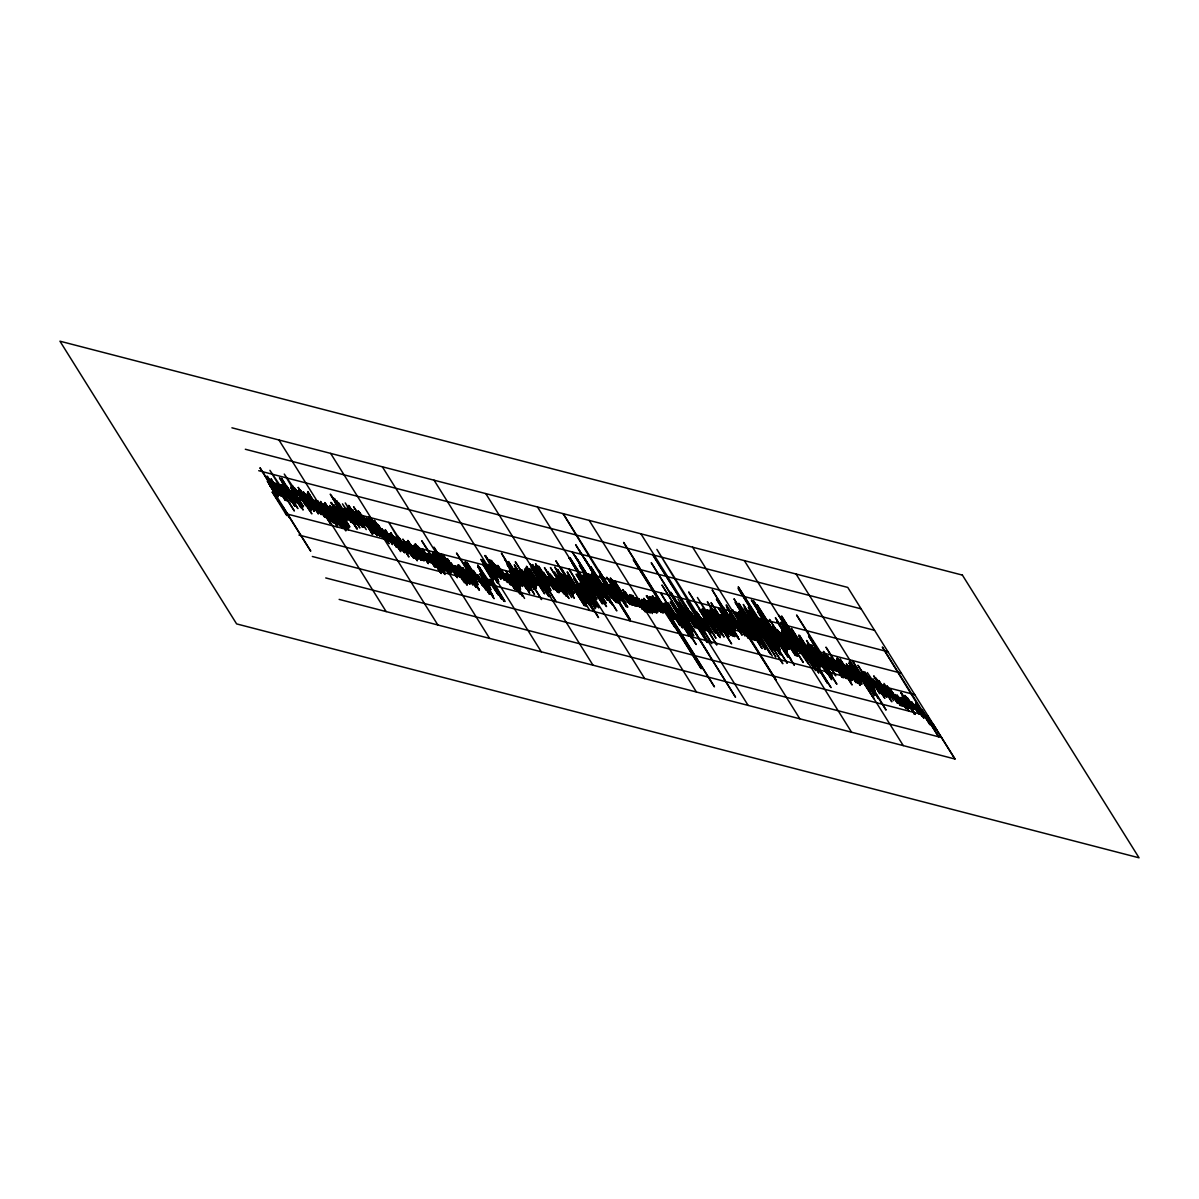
<?xml version="1.0" encoding="UTF-8"?>
<svg xmlns="http://www.w3.org/2000/svg" width="1199" height="1199" viewBox="0 0 1199 1199"><rect width="100%" height="100%" fill="white"/><g stroke="black" fill="none" stroke-linecap="round" stroke-linejoin="round"><path stroke-width="1.5" d="M231.917 427.803L847.753 587.42L954.974 759.012L339.137 599.395M245.315 449.25L861.167 608.867M258.729 470.697L874.566 630.314M272.847 482.523L280.611 494.348L270.974 478.776L285.407 500.493L274.901 483.062L285.107 498.784L277.913 487.109L284.118 496.896M284.103 488.712L294.849 506.203L282.544 486.674L289.394 498.259L280.416 484.486L291.267 502.006L269.925 470.338L294.369 510.984L276.175 483.392L287.026 500.912L277.164 485.28M272.128 492.145L887.964 651.761M719.955 618.025L731.15 635.635L711.022 602.632L732.994 636.114L720.164 614.802L734.597 636.519L721.303 615.102L734.822 636.579L721.768 615.222L734.987 634.99L718.276 607.788L737.58 637.298M397.259 540.914L396.269 539.025L402.474 548.812L395.28 537.137L403.913 550.821L396.719 539.145L402.924 548.932M285.527 513.592L901.363 673.209M286.741 515.54L272.353 492.204L289.693 517.938L282.484 506.278L310.751 551.18L269.55 484.936L274.541 492.774M828.584 657.622L836.767 671.185L823.443 651.387L835.748 670.915M298.926 535.039L914.777 694.656M312.339 556.486L928.176 716.118M325.738 577.933L941.575 737.565M877.323 683.325L878.657 685.303M768.034 633.746L769.368 635.74M736.696 622.371L738.029 624.349M683.865 616.841L682.531 614.862L692.797 632.233L677.375 608.627L693.756 635.74L661.953 585.022L687.432 625.938L677.33 610.246L690.624 631.663L677 610.156L692.722 635.47L678.169 613.723L688.9 631.214L670.286 601.883L696.169 644.537L677.675 615.237L684.749 626.867L683.415 624.889M683.52 616.751L684.854 618.729M612.614 586.925L613.948 588.919M553.114 579.687L551.78 577.708L556.546 585.472M501.092 569.465L515 589.413L505.588 573.901L515.45 589.533L506.053 574.021L513.816 585.831L507.956 576.149L516.604 589.833L508.421 576.269L519.961 593.97L505.678 570.649L522.554 596.263L509.38 574.876L524.562 598.421L510.564 573.557L520.651 589.249L509.8 571.728L520.246 587.495L509.395 569.99L519.946 585.786L507.117 564.489L520.861 586.026L511.224 570.454L516.214 578.293M490.541 566.737L489.207 564.759L497.63 578.368L488.518 564.579L498.035 580.106L488.173 564.489L489.282 566.408M340.156 508.151L341.49 510.13M300.889 491.425L308.428 503.19L300.02 489.567L314.228 511.224L307.034 499.563M930.574 721.633L928.011 717.706L933.766 727.358L921.761 709.553L938.592 736.786L882.314 647.04L930.019 724.766L916.396 703.258L924.699 716.837L915.706 703.079L923.889 716.627L916.471 704.907L923.425 716.522L916.77 706.616L923.964 718.291L915.317 704.607M916.561 709.838L914.013 705.911L918.779 713.675L907.193 697.593L914.163 709.208L906.624 697.458L913.578 709.059L904.945 695.375L913.009 708.909L906.804 699.137L912.439 708.759L905.65 698.837L915.287 714.409L901.198 692.782L914.492 714.199L900.854 692.692L910.146 708.174L902.262 696.319L909.112 707.905L902.907 698.118L908.422 707.725L901.528 697.773L908.917 711.112L899.805 697.323L906.084 708.759L896.987 694.955L903.716 706.511L895.158 694.476L902.113 706.091L890.887 690.099L900.509 705.671L890.647 690.039L897.616 701.655L887.065 685.843L897.571 703.273L884.008 683.415L893.6 700.621L883.049 684.809L889.793 696.364L884.457 688.436L886.78 692.303M903.282 701.49L905.83 705.417M820.026 658.671L822.574 662.597L814.151 648.974M814.975 657.352L817.523 661.293L810.329 649.618M787.893 655.239L753.332 600.534L788.208 656.947L771.032 629.625L787.968 656.902L771.781 631.453M745.433 632.802L747.981 636.729L742.001 627.002L776.053 679.953L732.529 609.841L747.262 633.267L736.336 614.098L752.762 639.592L735.811 612.329L753.901 639.891L741.192 618.624L754.711 640.101L737.76 612.839L755.625 640.341L743.56 620.872L755.85 640.401L738.839 611.475L762.099 648.554L745.268 621.322L744.174 619.403L755.25 636.969L740.967 613.663L760.81 644.957L735.152 602.348L765.307 649.393L733.983 598.781L764.557 647.55L743.77 612.764L770.387 653.965L738.824 603.307L772.291 656.093L744.009 607.923L775.843 657.022L743.29 604.461L764.123 637.643L761.8 633.776L765.562 639.652L757.154 626.028L767.015 641.66L750.184 614.428L772.92 649.723L748.671 610.756L782.827 663.736L767.45 638.497M726.489 624.619L729.037 628.546M435.402 560.607L431.4 554.672L437.38 564.399L421.733 540.719L439.433 569.825L433.229 560.053M307.693 504.629L305.145 500.702L311.126 510.429L301.144 494.767L311.845 513.876L296.528 490.301L305.94 505.813L294.864 488.233L302.058 499.908L284.268 474.055L303.482 506.817L290.623 487.139L301.474 504.659L291.372 488.967L301.773 506.368L291.567 490.646L293.545 494.423L303.167 509.995L292.091 492.414L301.039 507.806L286.711 486.12L296.348 501.692L281.495 478.236L295.958 503.22L279.442 477.697L297.892 508.631L282.469 485.025L290.653 498.589M300.529 496.236L297.981 492.309L303.961 502.036M289.259 494.947L286.696 491.02L296.333 506.592M936.239 729.636L928.596 717.856L933.347 725.62M929 719.595L932.777 725.47M919.843 712.326L916.081 706.436L922.061 716.163L913.488 704.128L918.239 711.906L914.477 706.016M888.879 696.124L878.777 680.433L891.846 701.79L875.84 678.034L883.798 691.538L873.711 675.846L886.99 697.263L877.024 681.617L884.098 693.247L875.87 681.317L884.592 696.649L872.932 678.919L884.892 698.358L867.327 672.564L879.811 693.771L869.949 678.139L874.895 687.597L864.689 671.875L874.206 687.417L866.098 675.517L875.27 690.954L862.98 671.44L886.076 710.108L857.944 665.22L868.676 682.711M847.603 667.453L857.705 683.145L846.314 663.841L860.297 685.438L848.457 666.03L858.319 681.661L848.682 666.089L859.009 681.841L850.181 666.479L861.601 684.149L853.178 670.526L861.826 684.209L848.877 662.882L860.118 678.859L849.387 661.368L874.026 698.807L853.658 665.745L869.08 689.35L852.414 660.529L874.566 695.675L860.297 672.369L873.172 692.048L861.092 672.579L871.418 688.331L863.235 674.767L878.193 698.253L868.571 682.681M853.358 677.105L849.357 671.17L854.123 678.949L847.678 669.102L856.101 682.726L839.989 658.94L851.83 678.349L840.739 660.769L849.911 676.221L842.492 664.486M843.736 669.716L847.513 675.592M787.698 645.392L778.825 631.648L789.452 649.109L777.147 629.58L789.212 649.049M752.073 613.274L748.296 607.398L767.555 638.527M745.313 632.772L740.098 624.874L748.521 638.497L736.98 620.797M743.935 632.413L726.189 604.94L745.119 635.98L726.489 606.649L740.847 631.603L729.532 613.963L740.158 631.423L731.285 617.695L742.136 635.215L723.357 607.473L735.422 626.942L712.161 589.863L735.721 628.651L716.417 599.125L735.347 630.179L722.233 610.441L738.029 637.418L725.74 617.89M734.867 621.891L738.644 627.766M489.192 569.645L485.31 563.74L492.504 575.415M352.281 512.917L356.043 518.792M325.124 509.155L328.901 515.03L320.478 501.407L333.996 522.884L325.588 509.275M323.37 510.324L327.132 516.214L317.51 500.642L330.714 520.411L320.792 503.13L333.082 522.659L322.231 505.139L332.093 520.756M305.415 499.144L301.653 493.269L308.847 504.929L301.429 493.209M831.746 664.965L824.208 653.215L834.714 670.646L824.507 654.924L834.024 670.466L825.377 656.782L833.11 670.226L823.128 654.564L830.322 666.239L824.118 656.452L829.978 666.149L824.987 658.326L835.733 675.816L796.586 615.012L830.128 669.462L811.273 640.056M818.243 651.671L813.252 643.833L831.836 674.797L815.41 649.303L836.887 684.284L817.283 653.05L831.671 676.386L811.378 644.987L831.057 677.87L810.119 644.657L831.701 679.668L806.537 640.461L827.13 673.583L810.719 648.089L822.784 667.558L812.922 651.926L816.354 657.711M815.845 659.225L808.306 647.46L820.266 666.899L806.178 645.272L816.564 662.672L799.388 635.35L819.876 668.428L798.594 635.14L831.027 687.656L804.109 644.732L808.86 652.511L799.988 638.767L827.67 683.52L799.538 638.647L812.367 659.945L798.504 638.378L815.44 665.655L791.385 628.366L818.827 673.059L791.76 631.723L815.785 670.646L781.553 616.016L814.211 668.592L789.272 629.46L808.546 660.589L793.348 637.044L805.069 656.423L793.648 638.752M732.964 619.763L737.955 627.587M683.22 615.042L688.196 622.866L651.237 562.631L735.542 697.233L679.608 607.563M543.821 582.174L538.831 574.351L544.811 584.063M450.12 562.796L458.003 574.636L452.038 564.924M442.986 570.754L436.556 560.907L444.964 574.531L434.877 558.839L441.846 570.454M440.198 571.653L435.207 563.83L441.187 573.542L429.407 555.796L434.173 563.56L427.743 553.728L434.937 565.388L427.279 553.608L435.687 567.217L426.814 553.488L434.772 566.977L425.45 553.129L430.201 560.892L422.782 549.172M417.971 556.096L412.996 548.258L418.961 557.985L407.885 540.404L417.522 555.976L407.735 541.993L418.121 559.393L406.116 541.588L414.539 555.197M409.938 545.845L414.929 553.668M401.755 545.35L406.746 553.189M398.398 541.214L403.389 549.037L396.195 537.377L408.949 557.025L388.731 522.374L409.039 553.773L397.948 536.193M391.024 540.929L386.033 533.105L392.013 542.832L384.579 531.097L392.538 544.601L381.986 528.789M383.08 535.608L375.422 523.828L384.819 539.325L376.186 525.657L383.38 537.317L372.829 521.52L382.001 536.972L370.236 519.212M373.818 523.408L378.809 531.232M362.997 522.239L358.006 514.401L363.986 524.128L357.782 514.341M363.072 523.888L358.081 516.065L364.061 525.776L357.857 516.005M334.896 501.886L339.887 509.71M334.386 508.286L339.377 516.11M315.277 501.692L325.828 517.503L314.977 499.983L330.399 523.588L320.777 508.016L330.564 522L321.917 508.316M306.494 497.78L311.485 505.618M301.953 494.977L306.944 502.801L300.964 493.089L309.612 506.757M304.651 502.216L309.642 510.04M289.484 495.007L294.474 502.846L282.514 483.407L293.59 500.972M903.596 698.298L909.801 708.084L903.821 698.358M781.943 635.725L788.163 645.512L780.954 633.836L795.507 655.583L781.238 632.278L797.23 656.033L781.508 630.704L797.575 656.123L783.067 632.742L797.62 654.489L777.012 621.382L803.3 662.507L775.378 617.68L796.331 650.892L784.491 631.483L795.147 647.31L783.082 627.841L798.279 651.402L780.684 622.326L800.407 653.59L788.342 634.121L808.231 663.781L783.442 623.045M774.089 627.152L780.309 636.939M767.54 630.359L773.76 640.131M725.71 627.691L719.505 617.905L729.022 633.447L713.825 609.901L724.676 627.422L714.364 611.67L723.761 627.182L710.018 605.645L720.869 623.165L707.35 601.688L729.052 636.714L709.448 605.495L724.825 630.719L711.307 609.242L724.481 630.629L710.153 608.942L731.63 643.923L710.108 610.576L718.531 624.184L711.097 612.464M683.97 616.871L690.174 626.642M655.403 601.298L661.608 611.07L654.414 599.41M536.972 578.772L548.857 596.547L531.157 567.457L550.581 596.997L530.093 563.905L547.433 589.653L536.807 572.193L549.337 591.781L532.506 564.534L556.111 601.703L534.304 566.632L549.607 590.208L536.313 568.791L548.318 586.611L539.91 572.987L550.985 590.567L535.713 565.373L549.697 586.97L537.737 567.532L548.812 585.097L535.533 563.68L550.191 585.457L538.591 566.108L554.013 589.713L543.267 572.223L554.508 588.214L547.433 576.569L556.066 590.253L547.658 576.629L557.64 592.291L548.692 576.899L558.779 592.591L550.476 578.997L559.124 592.681L544.436 567.622L557.415 587.33L547.778 571.758L560.547 591.407L550.041 573.976L561.237 591.587L551.72 576.045L564.055 593.955L554.882 578.503L566.303 596.173L556.666 580.601L565.778 594.404L559.798 584.677M490.661 566.767L496.866 576.539L484.951 555.482L498.589 576.989L485.415 555.602L501.062 579.267L489.102 559.828L500.882 577.573L490.256 560.128L500.118 575.745L491.29 560.383L502.591 578.023L492.969 562.451L504.269 580.091L494.872 564.579L504.734 580.211L495.217 564.669L507.327 582.519L497.855 565.358L510.609 585.007L500.972 569.435M467.025 565.538L473.23 575.31M456.07 569.24L462.274 579.012M449.325 562.586L456.519 574.246L448.336 560.697L455.875 572.448M437.32 557.835L443.54 567.622M422.168 550.641L430.501 562.616L423.307 550.941L430.966 562.721L422.543 549.112L429.976 560.832M422.917 552.469L429.122 562.256M427.458 560.188L417.896 546.264L428.283 563.665L415.528 544.016M419.875 550.041L426.08 559.828M424.926 559.528L415.828 545.725L423.547 559.169L414.674 545.44L424.086 560.937L414.225 545.32M415.663 547.329L421.883 557.1M414.135 548.557L420.339 558.344L413.145 546.669L422.018 560.413L413.61 546.789L421.943 558.764L414.974 547.149L422.408 558.869L413.985 545.26L421.419 556.98M402.759 542.338L408.964 552.125M395.115 538.726L404.213 552.529M386.483 533.225L392.687 542.997L385.493 531.337L392.927 543.057M384.684 536.028L378.479 526.241L388.101 541.813L380.683 530.093M376.411 525.717L382.616 535.488M370.836 522.629L377.265 532.476L370.071 520.801L379.933 536.433L368.558 517.144M377.805 534.244L367.479 518.493L375.212 531.936L366.444 518.223L377.19 535.713L365.875 518.073L375.512 533.645L366.864 519.976L374.822 533.465L365.725 519.677L373.908 533.225L364.046 517.608L373.668 533.165L362.593 515.6L373.219 533.06L361.678 515.36M358.846 512.992L365.066 522.764M357.317 514.221L363.522 524.008M351.442 509.44L360.314 523.169M359.625 522.989L349.538 507.312L360.389 524.832L349.314 507.252L359.925 524.712L345.267 502.936L359.85 527.95L349.748 512.273M338.028 505.963L347.365 519.811L334.296 498.454L345.387 516.035L337.189 502.471L348.28 520.051L336.544 500.672L349.883 520.471L338.807 502.891M346.466 522.854L340.261 513.067L348.22 526.571L335.57 506.952L348.744 528.339L334.011 504.914L348.175 528.204L333.966 506.548L348.474 529.913L331.299 502.576L334.851 508.406M302.897 498.484L309.102 508.271M271.544 483.826L277.748 493.598L267.122 476.138L279.817 494.138M784.656 638.063L793.303 651.746M703.348 621.891L710.782 633.612L701.265 618.084L710.018 631.783L704.038 622.071M687.941 632.607L677.975 616.945L689.575 636.294L668.068 602.932L682.636 627.961L660.589 592.831L680.043 625.653L665.19 602.198L675.472 619.568L665.61 603.936L674.557 619.328L664.696 603.697L673.643 619.089L662.867 603.232L670.93 616.751L664.726 606.979L714.454 686.862L623.6 542.398L680.747 634.001L633.297 559.618L701.19 668.712L668.068 616.016L675.142 627.647L655.373 598.016L662.582 609.692L655.029 597.926L662.418 611.28L652.436 595.618L663.182 613.109L655.748 601.388L654.069 599.32L661.159 610.95L652.93 599.02L661.114 612.569L651.252 596.952L658.326 608.582L651.327 598.601L658.296 610.216L649.648 596.532L658.251 611.835L648.569 597.881L656.992 611.505L647.13 595.873L656.647 611.415L646.321 595.663L656.947 613.124L649.408 601.373L655.373 611.085L649.169 601.313L654.924 610.965L647.91 600.984L655.104 612.659L646.875 600.714L653.155 612.149L645.736 600.414L652.811 612.06L643.833 598.286L652.421 613.588L642.529 599.59L650.248 613.034L641.6 599.35L648.689 610.995L642.484 601.209L648 610.816L640.985 600.819L648.179 612.494L638.737 598.601L647.04 612.194L639.622 600.474L645.017 610.036L638.348 600.144L645.437 611.775L637.898 600.025L645.092 611.685L636.444 598.016L643.069 609.527L635.53 597.776L642.499 609.392L634.721 597.567L640.251 607.174L632.472 595.348L639.562 606.994L631.094 594.989L637.074 604.716L631.288 596.682L637.269 606.394L630.944 596.592L636.924 606.304L629.49 594.584L636.579 606.214L629.22 596.143L635.2 605.855L628.995 596.083L634.856 605.765L625.069 591.796L632.907 605.27L622.821 589.578L631.873 605L624.334 593.235L630.194 602.932L623.195 592.935L630.149 604.551L614.502 580.886L626.343 600.294L615.267 582.714L623.45 596.278L614.577 582.534L621.771 594.209L614.757 584.228L620.737 593.94L610.651 578.248L623.825 599.635L610.306 578.158L627.781 607.204L609.916 579.702L626.522 606.874L606.754 577.244L619.808 598.601L610.935 584.857L619.988 600.279L609.677 584.542L619.718 601.853L609.856 586.221L630 619.224L598.736 570.259L630.299 620.932L563.17 513.652L617.5 602.902L599.53 575.37L616.121 602.542L603.367 582.909L614.098 600.384L604.131 584.737L611.205 596.368L602.752 584.378L609.946 596.053L590.747 566.557L607.353 593.745L592.501 570.289L605.675 591.677L584.617 558.434L595.468 575.955M606.124 583.613L613.543 595.348M596.952 594.314L584.423 574.726L602.468 603.906L583.388 574.456L595.993 595.693L583.688 576.164L592.861 591.617L584.977 579.776L596.937 599.215L581.86 575.685L592.711 593.205L570.08 557.94L585.352 583.134L569.39 557.76L593.655 596.727L569.045 557.67L590.867 592.741L572.358 563.425L598.781 607.863L585.037 586.326L586.146 588.244M588.005 591.991L576.809 574.381L589.983 595.768L576.12 574.201L596.143 607.174L580.496 583.508L595.528 608.642L579.342 583.209L591.946 604.446L580.181 586.701L583.718 592.516L568.985 569.09L598.526 617.59L573.931 578.547L593.955 611.505L576.659 584.153L589.833 605.54L579.627 589.818L587.24 603.232L567.172 571.893L589.713 610.411L567.202 575.16L586.236 606.244L570.364 582.519L581.215 600.04L561.597 568.806L584.527 605.795L555.811 560.772L568.866 582.129L563.875 574.306L571.608 587.75L564.174 576.015L567.607 581.8L564.939 577.843L572.133 589.518L565.823 579.702L574.231 593.325L562.811 575.655L571.413 590.957L557.55 569.39L573.272 594.704L558.599 572.942L574.336 598.256L554.717 567.022L567.891 588.409L556.591 570.784L567.322 588.259L558.224 574.471L571.698 597.567L554.478 571.863L567.726 594.914L550.431 567.547L569.015 598.511L560.023 584.737M569.885 587.3L561.237 573.617L566.003 581.395M546.519 571.443L553.953 583.164L546.759 571.503M467.07 563.92L475.703 577.588L467.295 563.98M465.841 579.941L458.408 568.206L466.831 581.83L456.624 566.108L467.235 583.568L456.339 567.667L467.19 585.187L454.781 565.628L464.493 582.849L452.488 565.044M439.703 555.182L451.244 572.882L439.179 553.413L451.169 571.234L440.318 553.713L451.633 571.353L441.996 555.781L451.334 569.645L449.011 565.763M446.448 566.737L439.014 555.017L447.437 568.626L433.918 547.149L450.629 574.366L438.744 556.576L447.812 571.998L435.042 552.349L445.668 569.81L437.021 556.126M412.231 546.429L421.104 560.173M411.857 556.141L399.627 538.261M406.371 549.816L398.937 538.081L401.26 541.963M402.085 550.341L393.437 536.657L399.417 546.384M388.956 540.404L377.94 524.473L387.352 539.985L377.49 524.353L389.09 543.702L374.358 520.276L386.438 539.745L375.887 523.933L383.305 535.668M354.574 513.517L361.993 525.237L352.596 509.74L363.672 527.305L354.035 511.748L366.265 529.613L355.803 510.564L362.008 520.351L353.585 506.727L367.269 526.616L357.857 511.104L372.604 534.529L360.524 515.06M349.404 512.183L356.837 523.903L349.643 512.243M342.689 508.796L351.337 522.479L342.914 508.856L352.356 522.749L344.068 509.155L356.927 528.834L348.519 515.21L357.272 528.924L342.464 503.835L356.148 523.723L347.5 510.055M338.897 507.821L330.265 494.138L349.823 526.99L338.403 509.32L339.512 511.239M343.798 523.798L334.911 510.055L344.323 525.567L334.986 511.703L345.837 529.224L331.404 507.507L345.912 530.872L329.725 505.438L342.674 526.766L331.134 509.08L342.749 528.429L329.995 508.781M339.617 524.353L329.53 508.661L340.381 526.181L324.839 502.546L337.668 523.843L325.678 506.023L337.743 525.492L323.535 503.835L337.578 527.08L324.075 505.603L334.461 523.004L325.813 509.335M335.69 520.066L325.603 504.374M329.111 519.991L321.692 508.256L328.886 519.931M324.689 517.204L315.817 503.475M317.21 507.102L309.792 495.367L321.167 514.656L307.319 493.089L318.05 510.579L308.188 494.962L317.705 510.489L308.488 496.671L316.566 510.204L306.359 494.483L318.424 513.951L310.991 502.216M306.659 496.191L315.637 509.965L310.886 502.186M292.436 492.504L301.084 506.188L292.661 492.564M278.513 495.427L266.628 477.652M271.154 485.355L259.958 467.745L277.883 496.911L267.332 481.099L274.766 492.834M851.889 679.998L837.457 658.281L850.286 679.578L836.767 658.101L850.93 681.392L836.392 659.645L852.114 684.959L839.585 665.37L844.111 673.074L836.228 661.234L846.959 678.724L834.969 660.904L845.82 678.424L825.976 647.145L843.676 676.236L831.267 656.677L843.526 677.825L833.665 662.208L839.18 671.8L830.308 658.071L842.372 677.54L827.595 655.733L836.018 669.342M818.437 661.518L807.362 643.953L819.202 663.362M773.625 631.933L785.915 651.462L776.293 635.89M747.157 620.168L759.447 639.696M517.369 573.692L529.673 593.22L514.746 568.101L525.836 585.682L517.413 572.058L527.395 587.72L515.555 568.311L529.763 589.968L514.266 564.714L530.558 590.178L518.597 570.739L530.258 588.469L519.632 571.009L534.484 594.464L520.786 571.309L530.992 587.015L515.27 561.702L531.442 587.135L520.831 569.675L529.808 583.448L521.97 569.975L534.274 589.503L523.873 572.103L535.189 589.743L528.115 578.098L541.618 599.575L525.147 572.433L535.458 588.184L524.832 570.724L536.373 588.409L524.533 569L536.418 586.791L526.826 569.6L536.687 585.232L525.836 567.712L537.032 585.322L526.99 568.011L535.863 581.74L526.451 566.243L544.661 593.835L529.403 568.626L542.503 588.364L536.747 578.712M483.317 564.864L493.179 580.481L480.919 559.333L493.688 578.982L482.523 559.753L497.84 583.328L486.914 564.159L498.799 581.95L489.162 566.378M467.79 580.436L457.928 564.819L467.55 580.376M433.349 555.182L443.21 570.799L432.359 553.294L443.375 569.21L432.524 551.69L445.054 571.279L435.342 554.058L444.215 567.801L435.582 554.118M334.671 501.826L345.747 519.407M336.544 505.573L346.406 521.205M313.613 507.806L303.752 492.175L304.861 494.093M267.572 481.159L277.434 496.791L269.011 483.167M932.927 723.881L954.974 759.012M785.075 652.87L751.383 600.025L780.279 646.726L757.768 611.49L778.136 644.537L761.38 618.954L780.309 650.008L759.896 618.564L775.618 643.893L760.541 620.378L787.233 663.242L738.224 586.806L780.294 654.909L738.179 588.424L776.023 650.532L760.061 625.144L769.698 640.716L762.264 628.995L768.244 638.707M796.046 574.021L903.267 745.598M744.339 560.607L851.56 732.199M692.617 547.209L799.838 718.801M640.91 533.81L748.131 705.402M589.204 520.411L696.424 691.988M537.482 506.997L644.702 678.589M485.775 493.598L592.995 665.19M434.068 480.2L541.289 651.776M382.346 466.786L489.582 638.378M330.639 453.387L437.86 624.979M278.932 439.988L386.153 611.58M708.954 654.384L670.766 592.201L689.62 621.607L678.994 604.146L689.545 619.943L678.814 602.453L695.225 627.961L677.975 598.975L697.518 628.546L684.689 607.249L707.305 642.529L652.826 554.867L702.014 632.982L685.423 605.81L696.499 623.375L686.862 607.818L699.092 625.683L690.684 612.075L697.114 621.906L693.801 616.151L705.342 633.851L698.148 622.176L711.786 643.683L686.697 601.239L706.121 630.779L656.887 549.382L716.822 644.987L696.574 611.97L708.864 631.483L698.133 614.008L705.552 625.728L703.243 621.861M579.522 550.581L601.328 585.637L575.625 544.661L616.826 610.905L589.908 567.981L612.479 604.881L595.318 577.543L610.456 602.722L596.832 581.215L600.369 587.03M368.408 526.901L358.786 511.344L368.872 527.02L360.225 513.352M327.357 508.091L336.979 523.663L325.903 506.083L333.097 517.758M778.136 631.468L786.559 645.092L776.682 629.46L788.762 648.929L769.458 619.418L784.94 644.672L775.843 630.869L785.48 646.441L772.726 626.792L787.218 650.173L773.37 628.606L787.293 651.821L757.139 604.791L791.025 659.315M725.05 617.71L733.458 631.333M483.197 564.834L504.974 601.523L493.553 583.853L504.179 601.313L490.091 579.687L502.036 599.125L490.841 581.515L501.692 599.035L489.162 579.447L498.799 595.019L488.937 579.387L498.334 594.899L479.225 567.067L488.742 582.609L477.652 565.029L489.492 584.438L477.846 566.707L489.911 586.176L479.93 570.514L490.976 589.713L481.114 574.096L487.738 585.607L480.304 573.886L488.607 587.48L479.96 573.796L492.564 595.034L483.692 581.29L493.329 596.862L483.347 581.2L494.078 598.691L481.219 579.027L490.271 594.434L477.861 574.876L489.477 594.239L476.483 574.531L486.12 590.088L473.245 570.424L482.762 585.951L466.771 562.196L477.277 579.627L465.047 561.761L474.219 577.214L465.572 563.53L472.541 575.145L466.111 565.299L478.176 584.767L464.538 563.26L476.033 582.579L456.504 553.009L479.42 589.998L470.772 576.314L479.075 589.908L465.287 569.99L476.138 587.51L465.931 571.788L472.901 583.403L462.814 567.712L472.976 585.052L461.435 567.352L469.843 580.975M461.27 568.955L468.479 580.616M412.456 546.489L420.879 560.113M407.96 542.053L416.368 555.677M406.566 546.594L413.76 558.269L404.663 544.466L412.081 556.201M391.758 534.589L401.17 550.101L391.069 534.409L400.706 549.981L391.144 536.073L400.781 551.63L388.551 533.765L396.509 547.254L385.194 529.628L393.617 543.237M386.183 531.517L393.152 543.117M361.903 515.42L369.097 527.08M359.835 514.881L367.044 526.556M329.305 508.601L337.713 522.224M317.195 503.82L325.603 517.443L315.742 501.811L324.15 515.435M307.918 496.521L315.112 508.196M304.636 494.033L312.055 505.768L303.077 491.995L314.453 511.284M301.803 504.749L293.395 491.125L300.814 502.846L294.849 493.134M273.192 482.612L280.386 494.288M741.087 626.762L747.067 636.489L742.076 628.666L745.613 634.481M510.459 568.626L504.479 558.914L516.904 578.473L501.407 553.204L519.796 582.489L510.279 566.947L522.689 586.506L509.635 565.149L522.269 584.767L508.451 561.567L526.781 589.189L517.264 573.662M427.803 555.377L433.783 565.089M419.335 548.273L425.315 558M413.835 546.849L419.815 556.576M409.473 545.725L415.453 555.437M407.105 543.477L417.282 560.817L402.834 539.1L413.011 556.441M391.369 536.133L397.349 545.845M389.016 533.885L394.981 543.597M389.54 535.653L395.52 545.365M383.89 530.917L389.87 540.644M351.202 514.281L357.182 523.993M349.299 512.153L355.264 521.865L346.631 508.181L347.725 510.115M330.984 510.669L336.949 520.381M322.081 506.727L327.822 516.379M315.697 503.445L321.677 513.157L307.693 491.56L310.016 495.427M317.18 508.721L310.091 497.09M303.887 500.373L309.867 510.1M303.197 500.193L309.177 509.92M900.344 699.092L905.095 706.855M833.155 668.607L827.28 658.91M810.824 653.005L815.575 660.784M808.021 653.92L812.787 661.698M734.043 618.399L738.794 626.178M733.413 619.883L738.179 627.647M718.306 624.124L723.057 631.903L708.279 610.096L724.076 637.059L706.9 609.736L721.708 634.826L697.413 597.477L719.955 635.995L702.314 608.552L720.134 637.673L705.402 614.248L718.576 635.635L701.475 609.961L715.518 633.207L688.676 591.946L707.935 623.075L699.287 609.407L715.968 638.228L702.869 618.489L711.157 632.083L703.169 620.213L704.263 622.131M446.837 560.308L451.603 568.071M393.347 539.91L398.113 547.673M332.648 512.737L337.414 520.501M292.841 486.075L297.592 493.838M290.563 493.658L283.474 482.013M281.046 504.254L285.797 512.033M914.927 706.136L918.464 711.966M911.884 703.723L915.422 709.538M450.314 564.474L453.851 570.289L448.861 562.466L454.841 572.178L447.302 560.428L456.939 576L442.956 554.403L457.344 577.738L444.829 558.149L453.237 571.773L448.246 563.935L450.569 567.816M437.995 562.916L441.547 568.731M405.502 543.057L409.054 548.872M340.696 509.92L344.233 515.735M315.472 503.385L319.009 509.2M288.914 494.857L292.451 500.687M835.958 662.792L838.281 666.659M741.552 626.882L743.875 630.764M735.931 625.428L738.254 629.295M597.057 594.344L579.357 565.239L604.761 604.506L572.313 551.975L606.544 606.604L575.1 555.961L604.461 602.797L577.768 559.933L606.184 603.247L588.124 574.051L603.891 597.746L590.837 576.389L601.958 592.336L591.227 574.861L607.518 600.324L593.13 576.989L605.54 596.532L593.94 577.184M452.787 566.752L455.11 570.619M360.989 515.18L363.312 519.047M826.231 655.373L827.325 657.292M583.448 594.075L584.542 595.993M462.424 569.24L470.608 582.804L459.067 565.104L469.918 582.624L459.831 566.947L462.035 570.784M462.334 572.493L463.443 574.411L458.453 566.587L466.411 580.091L457.538 566.348L458.632 568.266M962.392 575.1L59.95 341.19L236.608 623.9L1139.05 857.81L962.392 575.1M588.469 592.111L585.906 588.184L588.469 592.111M936.479 729.696L932.702 723.821L936.479 729.696M934.336 727.508L929.585 719.745L934.336 727.508M817.298 661.234L813.521 655.343L817.298 661.234M452.772 571.653L446.792 561.926L452.772 571.653M920.083 712.371L915.092 704.547L920.083 712.371M890.317 698.133L885.327 690.294L890.317 698.133M446.897 566.857L438.025 553.114L446.897 566.857M427.683 560.248L422.692 552.409L427.683 560.248M365.515 522.884L358.321 511.224L365.515 522.884M468.015 580.496L461.81 570.724L468.015 580.496M919.228 713.795L911.81 702.059L919.228 713.795M821.105 665.49L813.686 653.755L821.105 665.49M789.152 647.4L780.504 633.716L789.152 647.4M745.388 634.421L736.741 620.737L745.388 634.421M690.414 626.702L682.98 614.982L690.414 626.702M601.358 588.919L591.721 573.347L601.358 588.919M517.653 580.301L509.02 566.617L517.653 580.301M469.768 584.228L460.131 568.656L469.768 584.228M459.682 576.704L451.049 563.035L459.682 576.704M442.836 572.343L433.199 556.771L442.836 572.343M440.423 571.713L433.004 559.993L440.423 571.713M429.362 562.316L421.928 550.581L429.362 562.316M421.329 560.233L412.681 546.549L421.329 560.233M419.425 558.105L410.777 544.421L419.425 558.105M414 558.329L405.577 544.706L414 558.329M404.378 550.941L396.944 539.205L404.378 550.941M404.453 552.589L395.805 538.906L404.453 552.589M402.309 550.401L393.662 536.717L402.309 550.401M400.406 548.273L390.769 532.701L400.406 548.273M392.463 542.952L385.044 531.217L392.463 542.952M389.18 540.464L381.762 528.729L389.18 540.464M378.03 534.304L369.382 520.621L378.03 534.304M346.706 522.914L338.058 509.23L346.706 522.914M332.318 520.816L323.685 507.147L332.318 520.816M313.853 507.866L305.205 494.183L313.853 507.866M291.537 500.448L282.02 484.906L291.537 500.448M284.358 496.956L276.924 485.22L284.358 496.956M278.738 495.487L271.304 483.767L278.738 495.487M272.593 487.364L265.174 475.643L272.593 487.364M856.026 681.077L846.164 665.445L856.026 681.077M852.129 680.058L842.268 664.426L852.129 680.058M820.191 665.25L809.34 647.73L820.191 665.25M728.378 631.648L718.516 616.016L728.378 631.648M691.823 638.512L680.747 620.932L691.823 638.512M457.314 574.456L447.452 558.839L457.314 574.456M425.165 559.588L415.289 543.956L425.165 559.588M361.768 525.177L351.907 509.56L361.768 525.177M342.045 520.066L330.969 502.486L342.045 520.066M344.023 523.858L332.947 506.278L344.023 523.858M324.914 517.264L315.052 501.632L324.914 517.264M308.083 503.1L298.221 487.468L308.083 503.1M311.051 508.766L298.761 489.237L311.051 508.766M309.147 506.637L299.285 491.02L309.147 506.637M281.255 496.146L271.394 480.514L281.255 496.146M823.338 659.525L808.606 636.099L823.338 659.525M806.702 660.109L778.915 615.327L806.702 660.109M794.218 665.055L769.743 626.028L794.218 665.055M770.462 642.544L749.855 609.437L770.462 642.544M739.019 639.307L720.629 610.036L739.019 639.307M384.369 539.205L370.851 517.728L384.369 539.205M362.293 526.961L348.774 505.483L362.293 526.961M345.222 517.623L331.703 496.146L345.222 517.623"/></g></svg>
